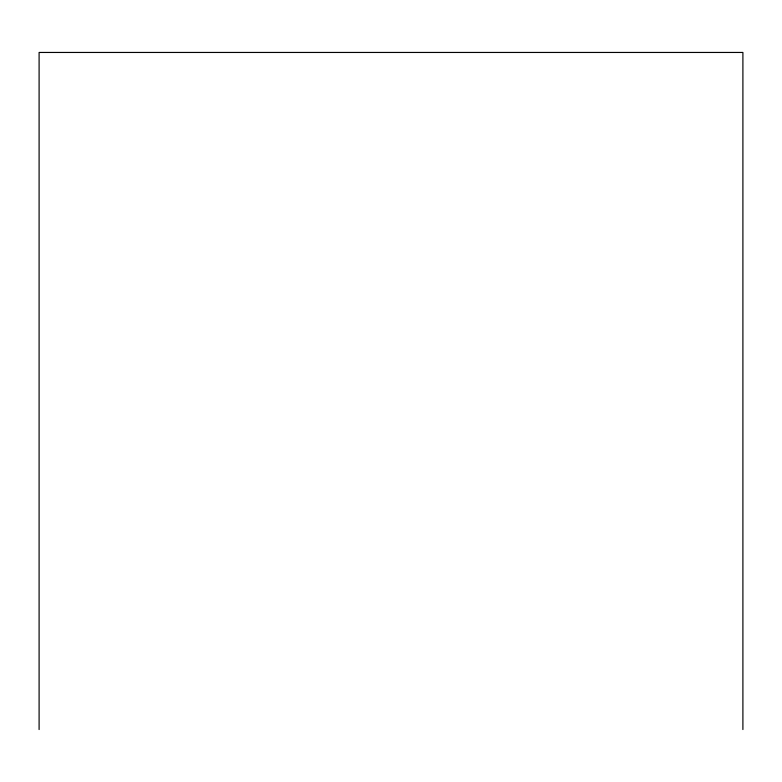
<?xml version="1.0" encoding="UTF-8"?>
<svg xmlns="http://www.w3.org/2000/svg" width="782" height="782" viewBox="0 0 782 782"><rect width="100%" height="100%" fill="white"/><g stroke="black" fill="none" stroke-linecap="round" stroke-linejoin="round"><path stroke-width="1.17" d="M742.9 729.547L742.9 52.453L39.1 52.453L39.1 729.547"/></g></svg>
